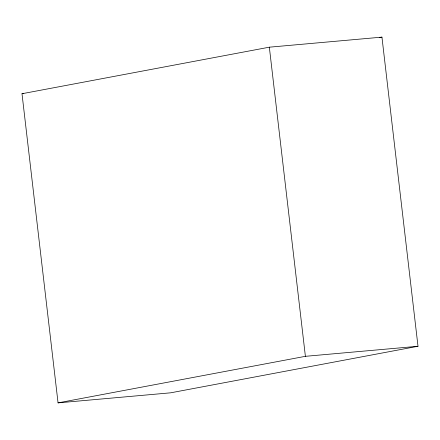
<?xml version="1.0" encoding="UTF-8"?>
<svg xmlns="http://www.w3.org/2000/svg" width="440" height="440" viewBox="0 0 440 440"><rect width="100%" height="100%" fill="white"/><g stroke="black" fill="none" stroke-linecap="round" stroke-linejoin="round"><path stroke-width="0.66" d="M22 93.731L269.341 47.185L381.948 37.131L418 346.269L170.66 392.816L58.053 402.87L22 93.731L23.364 93.61M379.252 37.637L381.948 37.131M58.053 402.87L305.393 356.323L418 346.269M269.341 47.185L305.393 356.323"/></g></svg>
